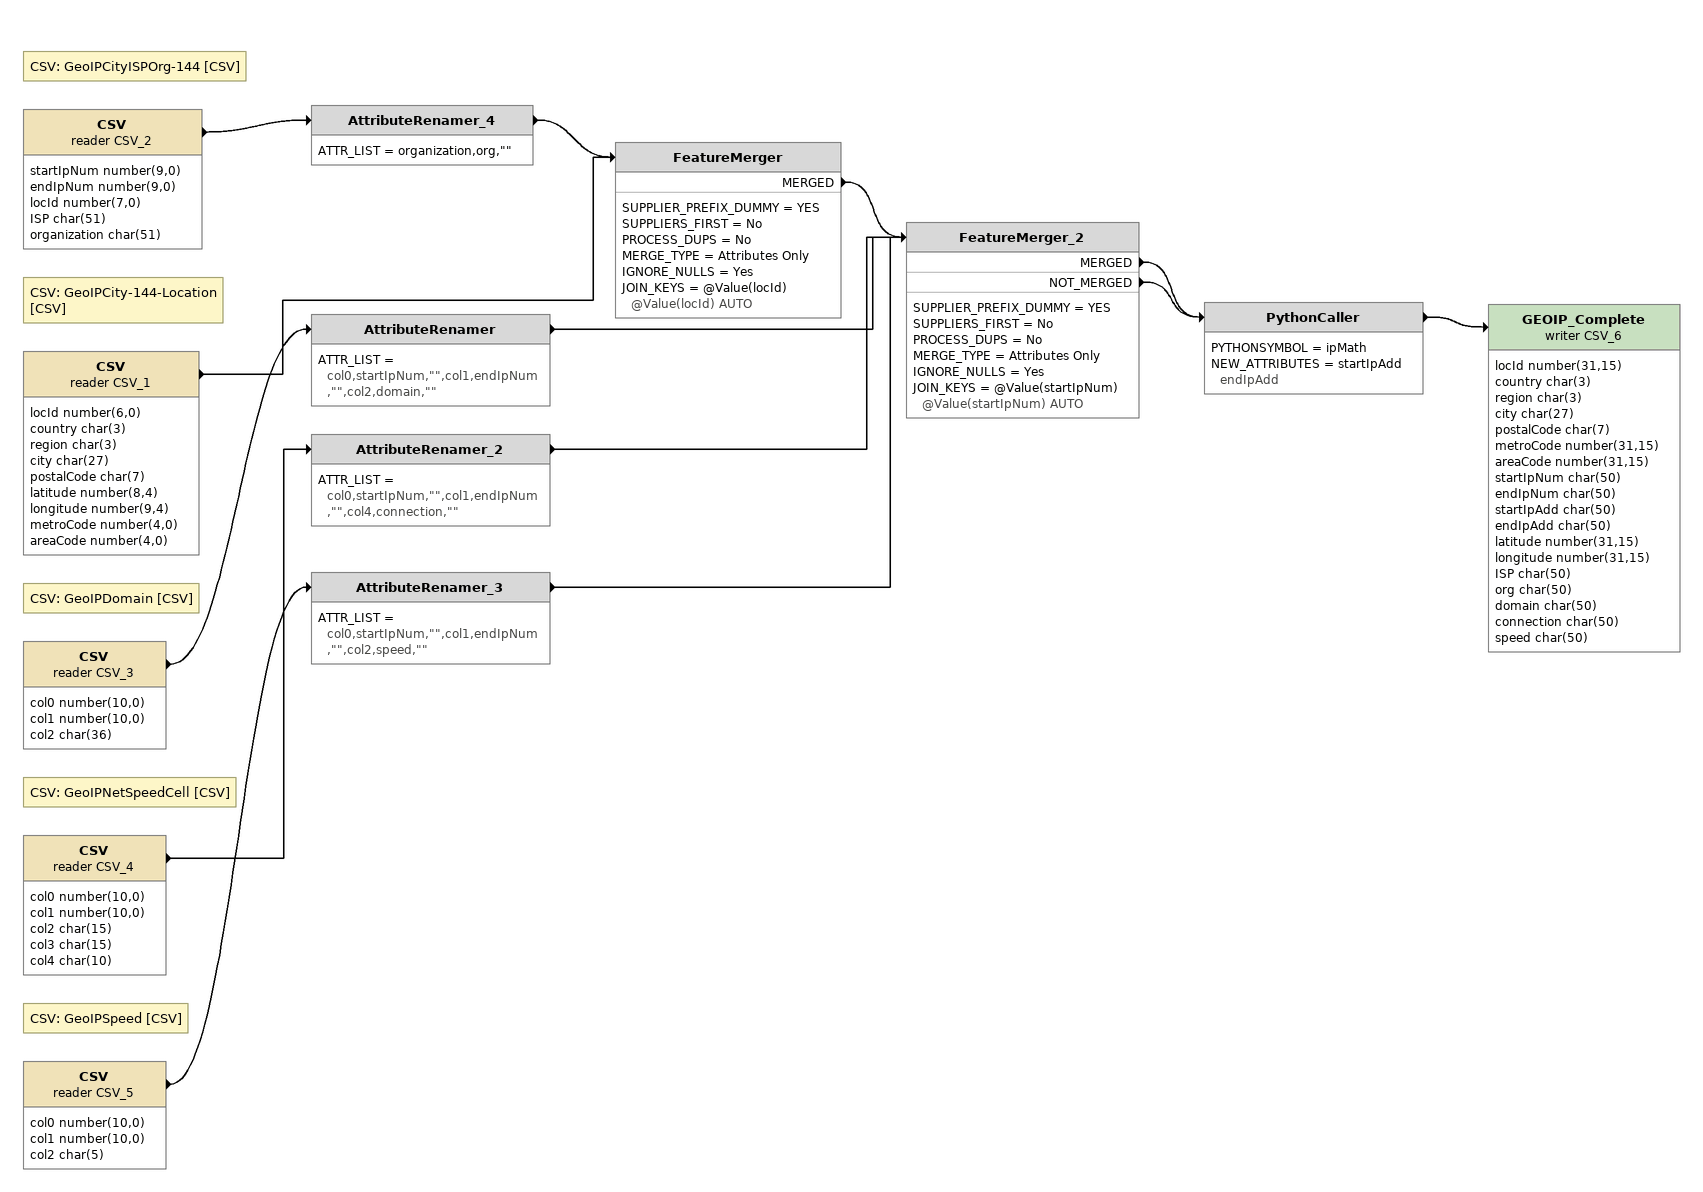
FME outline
Note: CSV: GeoIPCityISPOrg-144 [CSV]
CSV (reader CSV_2)
    attributes: startIpNum number(9,0), endIpNum number(9,0), locId number(7,0), ISP char(51), organization char(51)
    -> AttributeRenamer_4
AttributeRenamer_4
    ATTR_LIST = organization,org,""
    -> FeatureMerger
Note: CSV: GeoIPCity-144-Location [CSV]
CSV (reader CSV_1)
    attributes: locId number(6,0), country char(3), region char(3), city char(27), postalCode char(7), latitude number(8,4), longitude number(9,4), metroCode number(4,0), areaCode number(4,0)
    -> FeatureMerger
FeatureMerger
    SUPPLIER_PREFIX_DUMMY = YES
    SUPPLIERS_FIRST = No
    PROCESS_DUPS = No
    MERGE_TYPE = Attributes Only
    IGNORE_NULLS = Yes
    JOIN_KEYS = @Value(locId) @Value(locId) AUTO
    MERGED -> FeatureMerger_2
Note: CSV: GeoIPDomain [CSV]
CSV (reader CSV_3)
    attributes: col0 number(10,0), col1 number(10,0), col2 char(36)
    -> AttributeRenamer
AttributeRenamer
    ATTR_LIST = col0,startIpNum,"",col1,endIpNum,"",col2,domain,""
    -> FeatureMerger_2
Note: CSV: GeoIPNetSpeedCell [CSV]
CSV (reader CSV_4)
    attributes: col0 number(10,0), col1 number(10,0), col2 char(15), col3 char(15), col4 char(10)
    -> AttributeRenamer_2
AttributeRenamer_2
    ATTR_LIST = col0,startIpNum,"",col1,endIpNum,"",col4,connection,""
    -> FeatureMerger_2
Note: CSV: GeoIPSpeed [CSV]
CSV (reader CSV_5)
    attributes: col0 number(10,0), col1 number(10,0), col2 char(5)
    -> AttributeRenamer_3
AttributeRenamer_3
    ATTR_LIST = col0,startIpNum,"",col1,endIpNum,"",col2,speed,""
    -> FeatureMerger_2
FeatureMerger_2
    SUPPLIER_PREFIX_DUMMY = YES
    SUPPLIERS_FIRST = No
    PROCESS_DUPS = No
    MERGE_TYPE = Attributes Only
    IGNORE_NULLS = Yes
    JOIN_KEYS = @Value(startIpNum) @Value(startIpNum) AUTO
    MERGED -> PythonCaller
    NOT_MERGED -> PythonCaller
PythonCaller
    PYTHONSYMBOL = ipMath
    NEW_ATTRIBUTES = startIpAdd endIpAdd
    -> GEOIP_Complete (writer CSV_6)
GEOIP_Complete (writer CSV_6)
    attributes: locId number(31,15), country char(3), region char(3), city char(27), postalCode char(7), metroCode number(31,15), areaCode number(31,15), startIpNum char(50), endIpNum char(50), startIpAdd char(50), endIpAdd char(50), latitude number(31,15), longitude number(31,15), ISP char(50), org char(50), domain char(50), connection char(50), speed char(50)
